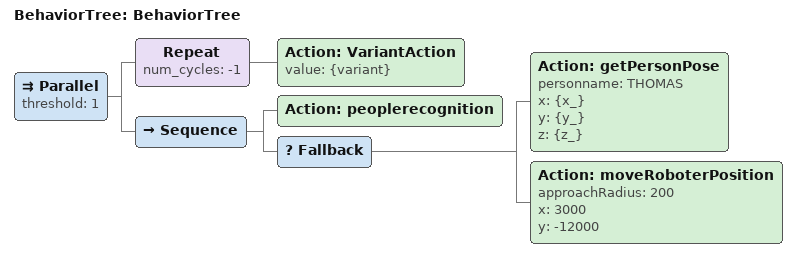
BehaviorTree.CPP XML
<?xml version="1.0"?>
<root main_tree_to_execute="BehaviorTree">
    <BehaviorTree ID="BehaviorTree">
        <Parallel threshold="1">
            <Repeat num_cycles="-1">
                <Action ID="VariantAction" value="{variant}"/>
            </Repeat>
            <Sequence>
                <Action ID="peoplerecognition"/>
                <Fallback>
                    <Action ID="getPersonPose" personname="THOMAS" x="{x_}" y="{y_}" z="{z_}"/>
                    <Action ID="moveRoboterPosition" approachRadius="200" x="3000" y="-12000"/>
                </Fallback>
            </Sequence>
        </Parallel>
    </BehaviorTree>
</root>
